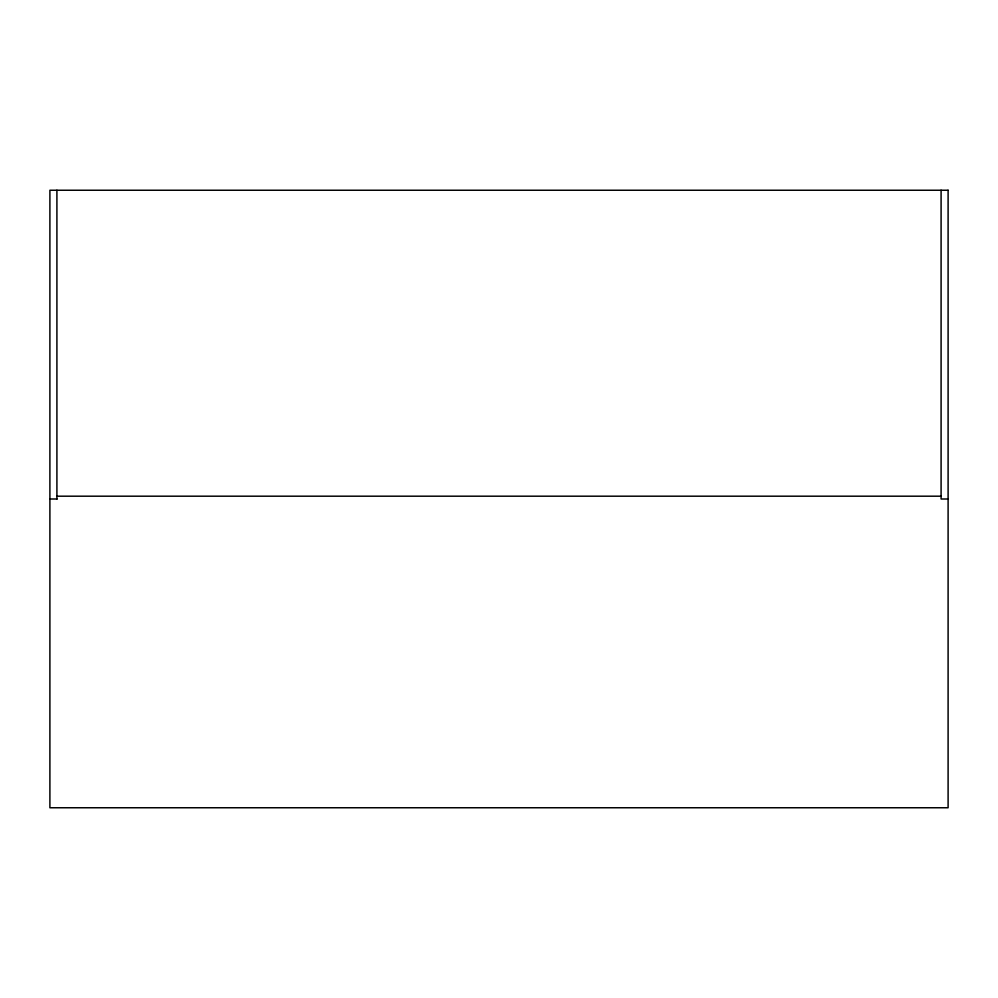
<?xml version="1.0" encoding="UTF-8"?>
<svg xmlns="http://www.w3.org/2000/svg" width="998" height="998" viewBox="0 0 998 998"><rect width="100%" height="100%" fill="white"/><g stroke="black" fill="none" stroke-linecap="round" stroke-linejoin="round"><path stroke-width="1.5" d="M56.911 496.193L941.089 496.193M49.9 499L56.911 499M948.1 499L941.089 499L941.089 190.244M56.911 190.244L56.911 499.299M948.1 190.244L49.9 190.244L49.9 807.756L948.1 807.756L948.1 190.244"/></g></svg>
